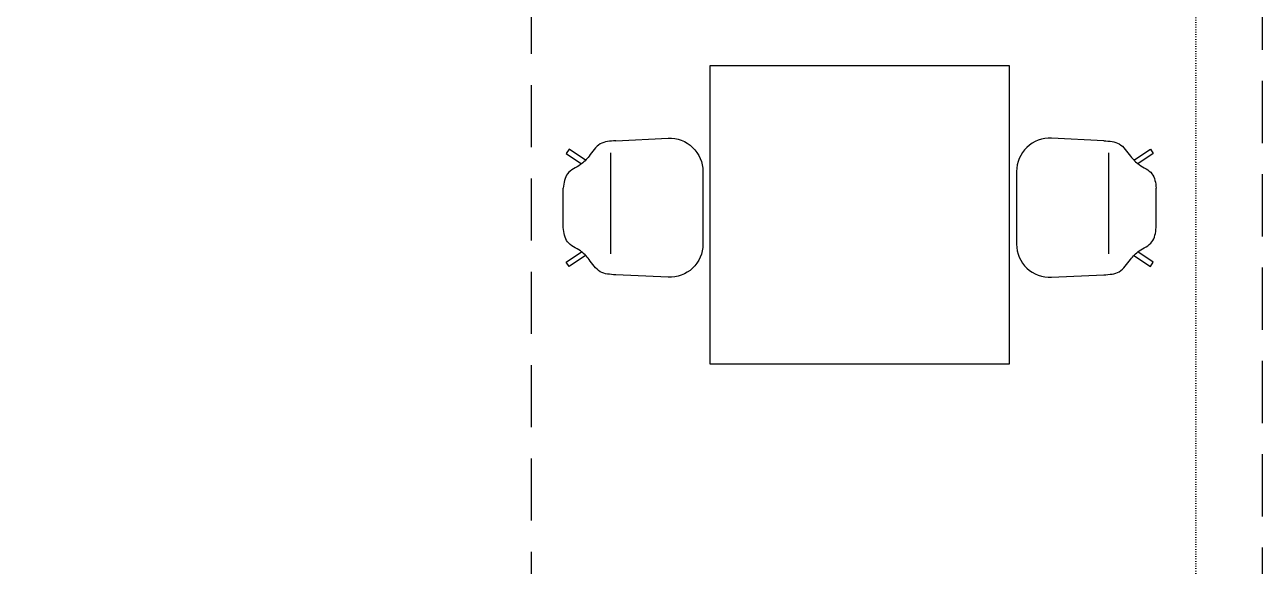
# Model space of a CAD drawing. Header units: centimetres. Extents: x 2135 to 5458, y 2057 to 4523.
# Drawn here: x 3700 to 4072.6, y 2944.5 to 3107.7 of the extents above; entities that cross this region are included whole.
import ezdxf

# ---------------------------------------------------------------- set-up
doc = ezdxf.new("R2010")
doc.units = ezdxf.units.CM
doc.header["$LTSCALE"] = 50
doc.linetypes.add('DOT2', pattern=[0.125, 0, -0.125])
doc.linetypes.add('HIDDEN2', pattern=[0.1875, 0.125, -0.0625])
for name, color, linetype in [('BA_mat-alcipan-wr', 91, 'Continuous'), ('BA_mob-hareketli', 143, 'Continuous'), ('BA_plan-iz-alt', 8, 'HIDDEN2')]:
    doc.layers.add(name, color=color, linetype=linetype)
doc.layers.add('BA_MECVUT BİNA', color=252, linetype='Continuous', lineweight=5)

# ---------------------------------------------------------------- blocks, each defined once
blk = doc.blocks.new('A$C5D8425B0')
at = {"layer": 'BA_MECVUT BİNA', "linetype": 'DOT2', "elevation": 0}
blk.add_lwpolyline([(4799.3, -4686.3), (4799.3, 300), (4799.3, 500), (-8648.6, 500), (-9886.7, 500), (-9886.7, 12692), (-9886.7, 12892), (-13347.4, 12892)], dxfattribs=at)
blk = doc.blocks.new('s3')
at = {"layer": 'BA_mob-hareketli'}
blk.add_lwpolyline([(39859.3, 61058), (39701.5, 61050.5, -0.428206), (39596.7, 61150.4), (39596.7, 61369.6, -0.428206), (39701.5, 61469.4), (39859.3, 61461.9)], format="xyb", dxfattribs=at)
for points in [[(39950.1, 61403.4), (39999.5, 61436.7), (40008.2, 61423.9), (39961.9, 61392.7)], [(39874.4, 61398.4), (39874.4, 61094.6)], [(40017.1, 61318.9), (40017.1, 61201.1)], [(39950.1, 61116.6), (39999.5, 61083.2), (40008.2, 61096.1), (39961.9, 61127.3)]]:
    blk.add_lwpolyline(points, dxfattribs=at)
for points in [[(39859.3, 61461.9), (39905.7, 61452.5), (39939.6, 61415.5), (39965.4, 61390.1), (40004.2, 61362.8), (40017.1, 61318.9)], [(39859.3, 61058), (39905.7, 61067.5), (39939.6, 61104.4), (39965.4, 61129.9), (40004.2, 61157.2), (40017.1, 61201.1)]]:
    blk.add_spline(points, degree=3, dxfattribs=at)

msp = doc.modelspace()

# ---------------------------------------------------------------- linework, layer by layer
at = {"layer": 'BA_mob-hareketli'}
msp.add_lwpolyline([(3906.4, 3005.35), (3906.4, 3095.35), (3996.4, 3095.35), (3996.4, 3005.35), (3906.4, 3005.35)], dxfattribs=at)
at = {"layer": 'BA_plan-iz-alt', "ltscale": 3}
msp.add_lwpolyline([(3852.57, 3765.73), (4072.57, 3765.73), (4072.57, 2845.73), (3852.57, 2845.73)], close=True, dxfattribs=at)

# ---------------------------------------------------------------- block references
at = {"yscale": 0.1, "zscale": 0.1, "rotation": 180}
for p, xscale in [((7863.84, 9178.49), 0.1), ((38.95, 9178.49), -0.1)]:
    msp.add_blockref('s3', p, dxfattribs=dict(at, xscale=xscale))
at = {"layer": 'BA_mat-alcipan-wr', "xscale": 0.1, "yscale": 0.1, "zscale": 0.1, "rotation": 180}
msp.add_blockref('A$C5D8425B0', (3063.9, 4045.73), dxfattribs=at)

doc.saveas('drawing.dxf')
